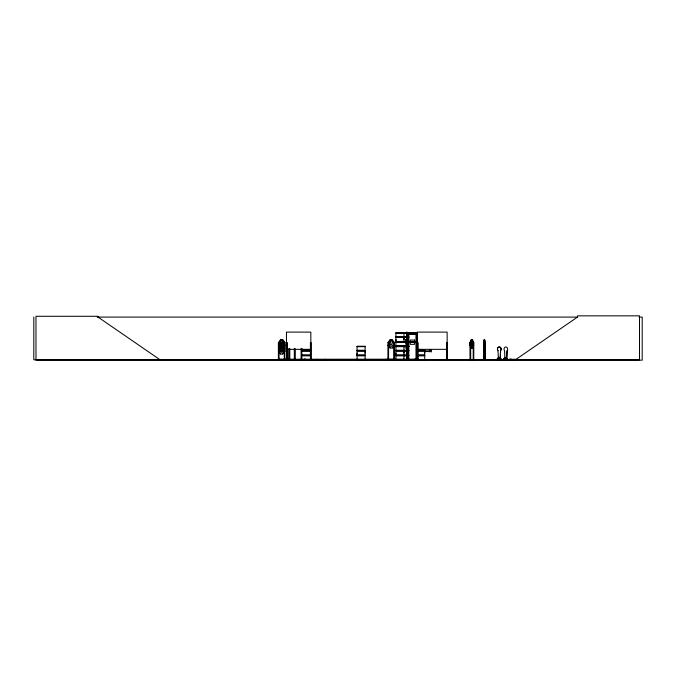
<?xml version="1.0" encoding="UTF-8"?>
<svg xmlns="http://www.w3.org/2000/svg" width="676" height="676" viewBox="0 0 676 676"><rect width="100%" height="100%" fill="white"/><g stroke="black" fill="none" stroke-linecap="round" stroke-linejoin="round"><path stroke-width="1.01" d="M357.072 355.018L357.072 353.041M365.116 353.041L365.116 351.055L357.063 351.055L357.063 355.018L365.125 355.018L365.125 351.055M395.933 355.018L395.933 353.041M395.933 341.464L395.933 339.487M403.978 353.041L403.978 351.055L403.978 355.018M403.978 339.487L403.978 337.51L403.978 341.464M424.731 353.041L424.731 351.055L424.731 355.018L416.686 355.018M403.606 359.793L410.349 359.716M403.885 359.793L403.986 355.813M485.148 345.259L484.675 348.013L484.177 348.013L484.058 342.369M484.574 340.248L484.346 344.836L484.76 342.369M484.751 342.487L484.506 340.248M473.251 342.478L473.217 359.801M483.847 342.495L483.923 359.801M485.03 342.495L485.444 359.801M500.164 358.973L500.536 350.675A2.155 1.808 -90 0 0 500.536 347.625A2.155 1.808 -90 0 0 497.984 347.625A2.155 1.808 -90 0 0 497.984 350.675L498.432 358.973M498.06 350.675L497.984 350.675A2.155 1.808 -90 0 1 498.06 347.625A2.155 1.808 -90 0 1 500.612 347.625A2.155 1.808 -90 0 1 500.612 350.675L500.24 358.973L498.356 358.973M506.662 358.973L507.11 350.675A2.155 1.808 -90 0 0 507.11 347.625A2.155 1.808 -90 0 0 504.558 347.625A2.155 1.808 -90 0 0 504.558 350.675L504.93 358.973L506.73 358.973L507.11 350.675M279.112 342.478L279.053 359.801M284.731 359.801L284.799 342.58L284.258 342.369M388.032 342.58L388.675 342.369L388.548 359.801M283.202 348.571L282.509 348.571L281.537 346.839L279.982 348.588L281.174 346.458L280.033 344.388L281.562 346.036L283.041 344.397L281.917 346.442L283.202 348.385M498.795 357.596L499.37 357.849M498.491 357.866L499.226 357.528M504.93 357.646C505.978 357.917 504.82 357.942 505.665 357.519M480.712 359.48L488.495 359.48M498.432 357.646L499.218 358.001L499.023 357.587M498.685 358.035L499.319 357.781L498.803 357.739M357.046 359.793L357.063 355.813L365.125 355.813L365.125 359.632L357.004 359.657M395.849 346.171L407.197 346.247L408.6 344.625M395.908 359.793L395.933 355.813M416.602 359.7L416.754 333.961L408.135 333.961L408.135 359.801L408.27 333.961M484.244 339.817L483.686 342.555L484.177 339.817L484.743 339.817L485.216 342.58L485.224 359.801L485.3 342.58M470.69 359.801L470.657 342.58L471.231 339.893L472.431 339.893M467.471 359.48L476.445 359.75M499.108 357.528L498.787 357.967M505.234 358.01L505.859 357.714L505.302 357.528M308.729 359.75L313.275 359.75L298.615 359.716L307.715 359.75M499.099 357.596L498.626 357.925M281.267 346.264L280.582 348.596L281.267 350.861M405.431 342.58L406.124 340.248L406.825 340.248L407.552 342.58L407.552 343.78L406.124 344.836L405.431 342.58L408.583 342.555L407.543 339.893L405.423 339.893M505.614 357.815L505.445 357.849M418.638 359.759L418.571 359.176M290.342 359.48L283.32 359.446L290.3 359.759M395.908 359.649L426.843 359.733L395.933 359.522M387.906 359.75L387.948 342.555L390.103 339.817L392.291 339.817L394.446 342.555L394.446 345.284L392.291 348.013L390.103 348.013L387.948 345.284M403.242 359.716L403.268 359.176M472.448 348.013L471.206 348.013L470.048 345.284L470.048 342.555L471.206 339.817L472.448 339.817M471.265 339.817L470.082 342.58L470.158 359.801M472.389 348.013L473.572 345.259L473.614 342.555L472.389 339.817M281.976 350.861L282.695 349.796L281.976 346.264M408.228 346.087L408.803 346.247M278.402 359.801L278.385 342.555L280.54 339.817L282.729 339.817L284.883 342.555L284.883 348.022L282.729 350.751L280.54 350.751L278.385 348.022M282.695 353.97L284.816 351.283M392.257 347.946L394.378 345.259M407.543 347.946L408.608 346.602M408.659 346.653L407.577 348.013L405.389 348.013M499.327 359.793L499.995 359.522L499.995 358.398M503.637 359.793L503.789 358.398L504.964 358.398L504.964 359.294M503.983 359.784L504.245 359.294M505.817 359.793L506.493 359.522L506.493 358.398M506.628 359.776L506.831 359.294M506.493 359.522L507.532 359.801M509.045 359.649L509.543 359.294M513.329 359.294L513.54 359.767M513.329 359.522L514.005 359.784M515.898 359.793L516.033 359.294L502.412 359.522M412.081 359.759L421.199 359.759M515.399 359.801L577.456 317.095L577.456 315.836L639.504 315.836L639.504 359.801L33.8 359.801L33.8 317.095M497.139 359.793L497.291 358.398L498.474 358.398L498.474 359.294M497.308 359.649L516.016 359.649M516.219 359.801L497.435 359.784M416.661 359.716L416.619 333.961M393.821 342.546L394.361 342.58L394.361 359.801L394.429 359.176M97.243 317.095L577.777 317.095M639.031 317.095L642.2 317.095L642.2 360.164L35.98 360.164L35.98 316.284L98.037 316.284L98.037 317.095L160.085 359.801M395.925 332.736L405.921 332.736M408.245 332.736L416.315 332.736M416.678 332.736L417.236 332.727M405.921 332.888L395.925 332.896L395.933 336.716M408.245 332.888L416.315 332.888M416.678 332.896L417.219 332.896M395.933 333.133L405.904 333.133M408.253 333.133L416.298 333.133M416.695 333.133L417.244 333.133M408.135 334.096L416.754 333.986M408.135 334.459L416.754 334.502M395.925 336.716L405.913 336.716M408.245 336.716L408.794 336.716M416.686 336.716L417.227 336.716M395.874 336.986L405.972 336.986M408.194 336.986L408.743 336.986M416.627 336.986L417.176 336.986M395.874 337.231L405.972 337.231M408.194 337.231L408.743 337.231M416.627 337.231L417.176 337.231M405.913 337.51L395.925 337.51L395.925 341.464L405.913 341.464M408.245 337.51L408.794 337.51M416.686 337.51L417.227 337.51M405.389 339.817L407.577 339.817L408.659 341.186M282.695 339.893L280.574 339.893L279.509 342.58L279.509 344.625L280.929 346.247L282.348 346.247L283.743 344.625L283.743 342.58L282.695 339.893L284.816 342.58M472.042 340.248L471.231 342.58L471.603 344.836L472.372 343.78L471.983 340.248M408.245 341.464L408.794 341.464M410.264 341.464L415.132 341.464M416.686 341.464L417.227 341.464M395.874 341.743L405.972 341.743M408.194 341.743L408.743 341.743M410.239 341.743L414.32 341.743M416.627 341.743L417.176 341.743M395.874 341.988L405.972 341.988M408.194 341.988L408.743 341.988M410.239 341.988L414.32 341.988M416.627 341.988L417.176 341.988M395.925 342.267L405.913 342.267M408.245 342.267L408.794 342.267M410.264 342.267L415.132 342.267M416.686 342.267L417.227 342.267M470.361 342.335L470.378 359.801L470.31 359.176M278.994 342.546L278.47 342.58M470.048 342.555L470.657 342.58M473.183 342.546L473.758 342.58L473.749 359.801M470.657 344.625L471.425 346.247L472.186 346.247L472.938 344.625L472.372 339.893L473.614 342.555M282.695 342.622L280.574 342.622L279.509 345.309L279.509 347.363L280.929 348.985L282.348 348.985L283.743 347.363L283.743 345.309L282.695 342.622L284.816 345.309M286.438 342.58L287.046 342.58L287.089 359.801M406.715 342.58L407.231 342.58L407.222 359.801M417.286 342.58L417.903 342.58L417.852 359.801M470.048 345.284L471.265 348.013M483.686 345.284L484.244 348.013M395.933 345.977L405.904 345.977L395.925 346.078L395.933 342.267M416.695 345.977L417.236 346.247M357.055 346.289L365.133 346.289M405.921 346.433L395.925 346.425L395.933 350.261M408.245 346.425L408.786 346.45M416.678 346.425L417.219 346.45M357.072 346.678L365.116 346.678M395.933 346.678L405.904 346.678M408.253 346.678L408.811 346.678M416.695 346.678L417.244 346.678M286.472 349.34L310.833 349.34M417.286 349.34L447.132 349.34M302.324 350.261L310.242 350.261M357.063 350.261L365.125 350.261L365.125 346.45L357.055 346.433L357.072 350.261M395.925 350.261L405.913 350.261M408.245 350.261L408.794 350.261M416.686 350.261L424.739 350.261M302.265 350.54L310.301 350.54M357.012 350.54L365.184 350.54M395.874 350.54L405.972 350.54M408.194 350.54L408.743 350.54M416.627 350.54L424.798 350.54M280.574 350.683L282.695 350.683M302.265 350.785L310.301 350.785M357.012 350.785L365.184 350.785M395.874 350.785L405.972 350.785M408.194 350.785L408.743 350.785M416.627 350.785L424.798 350.785M302.324 351.055L310.242 351.055M405.913 351.055L395.925 351.055L395.925 355.018L405.913 355.018M408.245 351.055L408.794 351.055M416.686 351.055L429.911 351.013M424.528 351.376L429.911 351.376M302.324 355.018L310.242 355.018M408.245 355.018L408.794 355.018M302.265 355.289L310.301 355.289M357.012 355.289L365.184 355.289M395.874 355.289L405.972 355.289M408.194 355.289L408.743 355.289M416.627 355.289L424.798 355.289M302.265 355.534L310.301 355.534M357.012 355.534L365.184 355.534M395.874 355.534L405.972 355.534M408.194 355.534L408.743 355.534M416.627 355.534L424.798 355.534M302.324 355.813L310.242 355.813M395.925 355.813L405.913 355.813M408.245 355.813L408.794 355.813M416.686 355.813L424.739 355.813L424.739 359.632M504.727 357.41L505.64 357.41L505.555 359.294M503.535 359.117L504.034 359.117M510.034 359.117L511.462 359.117M278.402 359.176L279.12 359.176L279.12 359.801M417.962 359.176L280.058 359.269L280.058 359.801M446.566 359.176L447.301 359.176M470.099 359.176L470.716 359.176M473.2 359.176L473.808 359.176M483.729 359.176L484.143 359.801M485.03 359.176L485.478 359.176M279.12 359.353L296.316 359.48M313.994 359.446L313.478 359.767M325.57 359.446L323.28 359.801M388.683 359.353L393.711 359.353M445.645 359.455L448.915 359.471M298.615 359.48L313.258 359.455M357.072 359.522L365.116 359.522M409.783 359.455L409.597 359.801M408.634 359.733L408.676 333.961L408.608 359.801M284.951 359.759L284.866 359.176M507.389 359.649L506.831 359.522M429.581 349.399L431.347 350.498M407.543 339.893L408.6 341.236M388.016 345.259L390.136 347.946M280.574 353.97L278.453 351.283L280.54 354.038L282.729 354.038L284.883 351.309L284.883 348.571L282.729 345.842L280.54 345.842L278.385 348.571L280.574 345.918L279.509 348.596L279.509 350.65L280.929 352.272L282.348 352.272L283.743 350.65L283.743 348.596L282.695 345.918M301.842 348.892L302.713 350.751M301.809 348.926L302.662 350.751M483.94 344.625L484.582 346.247L484.667 339.893L484.185 339.893L483.94 342.58L484.126 359.801M289.784 359.793L289.7 348.655M507.465 359.522L507.465 358.398L506.282 358.398L506.282 359.294M504.811 357.41L504.727 359.294M504 358.398L504 359.294M500.967 359.522L500.967 358.398L499.784 358.398L499.784 359.294M500.755 358.398L500.755 359.294L497.502 359.294L497.502 358.398M499.142 359.294L499.142 357.41L498.229 357.41L498.313 359.294M499.057 357.41L499.057 359.294M484.996 342.352L485.064 359.801M483.813 342.352L483.729 359.801M473.606 359.176L473.606 359.801M473.555 342.555L473.504 359.801M473.403 359.176L473.403 359.801M470.504 359.176L470.504 359.801M447.056 359.176L447.039 359.801M446.836 359.176L446.819 359.801M446.743 342.58L446.684 359.801M446.566 359.801L446.625 342.58L447.242 342.58L447.242 359.801L447.132 332.11L417.286 332.11L417.253 359.801L417.236 359.176M431.347 350.388L431.347 352.002M429.911 350.388L429.911 352.002M424.528 350.7L424.528 351.689M418.385 359.176L418.427 359.801M418.292 359.176L418.326 359.801M418.19 359.353L418.19 359.801M418.047 359.176L418.013 359.801M417.793 342.58L417.793 359.801M417.405 342.58L417.388 359.801M416.255 333.961L416.255 359.801L416.213 333.961M415.216 359.176L415.225 359.801M415.081 359.801L415.047 359.176L414.98 359.801M409.081 359.176L409.149 359.801M409.014 359.353L409.014 359.801M407.721 359.269L407.721 359.801M407.298 359.176L407.332 359.801M407.003 332.11L407.003 359.801L406.952 342.58M406.724 332.11L406.715 359.801M406.656 359.176L406.656 359.801M403.986 332.896L403.978 336.716M403.986 346.45L403.978 350.261M403.851 359.176L403.851 359.801M403.335 359.176L403.403 359.801M393.736 342.352L393.846 359.801M393.711 359.176L393.711 359.801M388.683 359.176L388.683 359.801M388.1 359.176L388.1 359.801M386.182 359.269L386.182 359.801M385.295 359.269L385.295 359.801M325.274 359.269L325.274 359.801M324.387 359.269L324.387 359.801M322.731 359.801L320.289 359.801M318.185 359.801L316.174 359.801M317.238 359.269L317.238 359.801M316.351 359.269L316.351 359.801M315.853 359.801L314.34 359.801M310.994 359.801L310.994 342.58L310.419 342.58L310.411 359.801M310.875 359.801L310.833 332.11L286.472 332.11L286.43 359.801M310.766 359.176L310.74 359.801M310.58 342.58L310.529 359.801M304.986 359.176L304.876 359.801M304.842 359.176L304.741 359.801M304.58 359.176L304.614 359.801M304.555 359.353L304.555 359.801M301.766 359.176L301.766 359.801L301.724 348.655M301.547 348.655L301.58 359.801M301.378 348.655L301.445 359.801M301.2 348.655L301.2 359.801M301.158 359.176L301.183 359.801M294.998 359.176L294.998 359.801M294.939 348.655L294.939 359.801M294.846 348.655L294.846 359.801M294.483 359.176L294.491 359.801M294.313 348.655L294.339 359.801M294.246 359.176L294.246 359.801M289.607 348.655L289.514 359.801M289.243 359.176L289.252 359.801M289.167 348.655L289.1 359.801M289.075 348.655L289.015 359.801M286.886 342.58L286.937 359.801M286.734 359.176L286.692 359.801L286.624 342.58M286.37 359.176L286.404 359.801M284.173 342.352L284.283 359.801L284.148 359.176M281.309 359.269L281.309 359.801M278.537 359.176L278.537 359.801M281.267 340.248L280.582 343.78L281.267 344.836L281.976 344.836L282.695 342.58L281.976 340.248L281.267 340.248M281.267 342.977L280.582 346.509L281.267 347.574L281.976 347.574L282.695 345.309L281.976 342.977L281.267 342.977M390.829 340.248L390.145 343.78L390.829 344.836L391.539 344.836L392.257 342.58L391.539 340.248L390.829 340.248M390.136 339.893L389.072 342.58L389.072 344.625L390.491 346.247L391.911 346.247L393.305 344.625L393.305 342.58L392.257 339.893L390.136 339.893M280.54 342.555L278.385 345.284L280.54 348.013L282.729 348.013L284.883 345.284L282.729 342.555L280.54 342.555M414.565 340.036L410.256 340.036L410.256 344.337L414.565 344.337L414.565 340.036M408.811 345.977L408.253 345.977L408.786 346.078M414.709 359.801L414.718 359.176L414.667 359.801M305.163 359.801L305.138 359.176L305.113 359.801"/></g></svg>
